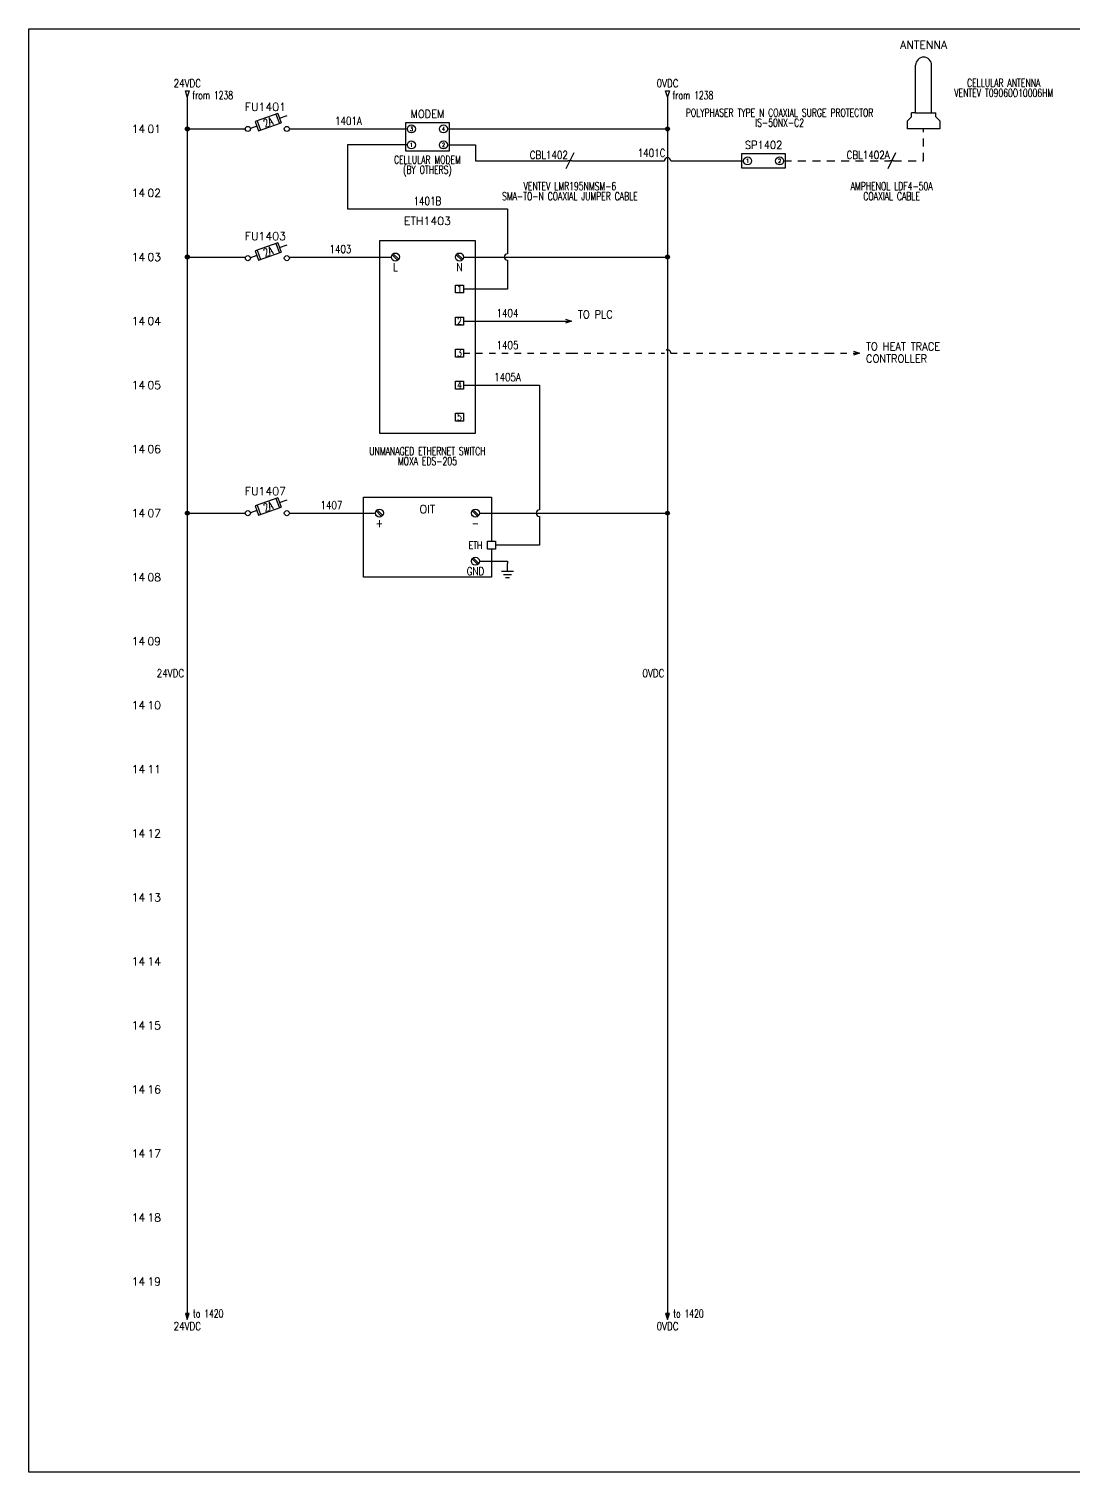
# Model space of a CAD drawing. Header units: inches. Extents: x 0 to 33.9, y 0 to 22.6.
# Drawn here: x 0.02 to 16.33, y 0.02 to 22.56 of the extents above; entities that cross this region are included whole.
import ezdxf
from ezdxf.enums import TextEntityAlignment as Align

# ---------------------------------------------------------------- set-up
doc = ezdxf.new("R2010")
doc.units = ezdxf.units.IN
doc.header["$MEASUREMENT"] = 0
doc.linetypes.add('HIDDEN', pattern=[0.2, 0.1, -0.1])
doc.linetypes.add('HIDDEN2', pattern=[0.1875, 0.125, -0.0625])
for name, color, linetype in [('DESC', 150, 'Continuous'), ('MISC', 7, 'Continuous'), ('SYMS', 7, 'Continuous'), ('TAGFIXED', 7, 'Continuous'), ('TAGS', 150, 'Continuous'), ('TERMS', 123, 'Continuous'), ('WIRENO', 72, 'Continuous'), ('WIREREF', 52, 'Continuous'), ('WIREREF_DEST', 52, 'Continuous'), ('WIRES', 7, 'Continuous'), ('XREF', 7, 'Continuous')]:
    doc.layers.add(name, color=color, linetype=linetype)
doc.layers.add('VIEWPORTS', color=10, linetype='Continuous', plot=False)
doc.styles.add('WD', font='romans.shx')

# ---------------------------------------------------------------- blocks, each defined once
blk = doc.blocks.new('WD_MLRH6')
at = {"style": 'WD'}
blk.add_attdef('SHEET', text='', height=0.125, dxfattribs=at).set_placement((-0.656, 0), align=Align.MIDDLE_RIGHT)
blk.add_attdef('RUNGFIRST', text='', height=0.125, dxfattribs=at).set_placement((-0.625, 0), align=Align.MIDDLE_LEFT)
at = {"style": 'WD', "flags": 1}
for tag, p in [('RUNGHORV', (-0.25, -0.127)), ('RUNGDIST', (-0.25, -0.2)), ('RUNGCNT', (-0.25, -0.237)), ('RUNGINC', (-0.25, -0.163)), ('WIRE-START', (-0.25, -0.356)), ('WIRE-GSUF', (-0.25, -0.396)), ('PH3SPACE', (-0.25, -0.437)), ('WIREMODE', (-0.25, -0.281)), ('WIREFMT', (-0.25, -0.321))]:
    blk.add_attdef(tag, text='', height=0.025, dxfattribs=at).set_placement(p, align=Align.RIGHT)
blk = doc.blocks.new('HA1D2')
blk.add_lwpolyline([(0, 0.094), (0.031, 0.094), (0, 0), (-0.031, 0.094), (0, 0.094)])
at = {"style": 'WD', "width": 0.8, "flags": 8}
blk.add_attdef('WIRENO', text='', height=0.125, dxfattribs=at).set_placement((0, 0.15), align=Align.CENTER)
at = {"style": 'WD', "flags": 1}
for tag, p in [('X8TERM01', (0, 0)), ('SIGCODE', (0.026, 0.066))]:
    blk.add_attdef(tag, p, '', height=0.01, dxfattribs=at)
at = {"style": 'WD', "width": 0.7}
for tag, p in [('XREF', (0.077, -0.037)), ('DESC1', (0.077, -0.206))]:
    blk.add_attdef(tag, p, '', height=0.125, dxfattribs=at)
blk = doc.blocks.new('WD_WNV')
at = {"linetype": 'Continuous', "style": 'WD', "width": 0.8}
blk.add_attdef('WIRENO', text='', height=0.125, dxfattribs=at).set_placement((-0.05, 0), align=Align.MIDDLE_RIGHT)
at = {"style": 'WD', "flags": 1}
for tag, p in [('W01USER', (-0.062, 0.094)), ('W02USER', (-0.062, 0.086)), ('W03USER', (-0.062, 0.078)), ('W04USER', (-0.062, 0.07)), ('W05USER', (-0.062, 0.062)), ('W06USER', (-0.062, 0.055)), ('W07USER', (-0.062, 0.047)), ('W08USER', (-0.062, 0.039)), ('W09USER', (-0.062, 0.031)), ('W10USER', (-0.062, 0.023))]:
    blk.add_attdef(tag, text='', height=0.005, dxfattribs=at).set_placement(p, align=Align.CENTER)
blk = doc.blocks.new('HA1S4')
for points in [[(0, 0), (-0.031, 0), (0, -0.094), (0.031, 0), (0, 0)], [(0.016, -0.011), (-0.016, -0.011), (0, -0.058), (0.016, -0.011)]]:
    blk.add_lwpolyline(points)
at = {"style": 'WD', "width": 0.7}
for tag, p in [('DESC1', (0.088, 0.113)), ('XREF', (0.088, -0.062))]:
    blk.add_attdef(tag, p, '', height=0.125, dxfattribs=at)
at = {"style": 'WD', "flags": 1}
for tag, p in [('X2TERM01', (0, 0)), ('SIGCODE', (0.035, -0.083))]:
    blk.add_attdef(tag, p, '', height=0.01, dxfattribs=at)
at = {"style": 'WD', "width": 0.8, "flags": 8}
blk.add_attdef('WIRENO', text='', height=0.125, dxfattribs=at).set_placement((0, -0.259), align=Align.CENTER)
blk = doc.blocks.new('HDV1TFL')
for p, q in [((0.344, 0.344), (-0.344, 0.344)), ((-0.344, 0.344), (-0.344, -0.094)), ((0.344, -0.094), (0.344, 0.344)), ((-0.344, -0.094), (0.344, -0.094))]:
    blk.add_line(p, q)
for centre in [(-0.25, 0.25), (0.25, 0.25), (-0.25, 0), (0.25, 0)]:
    blk.add_circle(centre, 0.0625)
at = {"style": 'WD'}
for tag, width, p in [('INST', 0.7, (0.006, 0.747)), ('LOC', 0.7, (0.006, 0.577)), ('TAG1', 0.9, (0, 0.421)), ('RATING2', 0.7, (0, 0.031)), ('DESC1', 0.7, (0, -0.293)), ('DESC2', 0.7, (0, -0.449)), ('XREF', 0.7, (0, -0.606))]:
    blk.add_attdef(tag, text='', height=0.125, dxfattribs=dict(at, width=width)).set_placement(p, align=Align.CENTER)
at = {"linetype": 'Continuous', "style": 'WD', "width": 0.8, "flags": 8}
for tag, p in [('TERM03', (-0.25, 0.25)), ('TERM04', (0.25, 0.25)), ('TERM01', (-0.25, 0)), ('TERM02', (0.25, 0))]:
    blk.add_attdef(tag, text='', height=0.0625, dxfattribs=at).set_placement(p, align=Align.MIDDLE)
at = {"style": 'WD', "flags": 1}
for tag, p in [('X4TERM03', (-0.312, 0.25)), ('X2TERM03', (-0.25, 0.312)), ('X2TERM04', (0.25, 0.312)), ('X1TERM04', (0.312, 0.25)), ('X4TERM01', (-0.312, 0)), ('X1TERM02', (0.312, 0)), ('X8TERM01', (-0.25, -0.062)), ('X8TERM02', (0.25, -0.062))]:
    blk.add_attdef(tag, p, '', height=0.0125, dxfattribs=at)
at = {"style": 'WD', "width": 0.7}
blk.add_attdef('RATING1', text='', height=0.125, dxfattribs=at).set_placement((0, 0.25), align=Align.MIDDLE)
at = {"linetype": 'Continuous', "style": 'WD', "flags": 9}
blk.add_attdef('ASSYCODE', text='', height=0.01, dxfattribs=at).set_placement((0, 0.328), align=Align.CENTER)
at = {"style": 'WD', "flags": 9}
blk.add_attdef('FAMILY', text='', height=0.01, dxfattribs=at).set_placement((-0.005, 0.389), align=Align.CENTER)
at = {"linetype": 'Continuous', "style": 'WD', "flags": 1}
for tag, p in [('MFG', (0, 0.359)), ('CAT', (0, 0.378))]:
    blk.add_attdef(tag, text='', height=0.01, dxfattribs=at).set_placement(p, align=Align.MIDDLE)
blk = doc.blocks.new('WDDOT')
for radius in [0.03, 0.0187, 0.00929]:
    blk.add_circle((0, 0), radius)
blk = doc.blocks.new('HDV1T6')
for p, q in [((0.344, 0.109), (-0.344, 0.109)), ((-0.344, 0.109), (-0.344, -0.109)), ((0.344, -0.109), (0.344, 0.109)), ((-0.344, -0.109), (0.344, -0.109))]:
    blk.add_line(p, q)
for centre in [(-0.25, 0), (0.25, 0)]:
    blk.add_circle(centre, 0.0625)
at = {"style": 'WD'}
for tag, width, p in [('INST', 0.7, (0.006, 0.669)), ('RATING2', 0.7, (0, 0.343)), ('LOC', 0.7, (0.006, 0.499)), ('TAG1', 0.9, (0, 0.187)), ('DESC1', 0.7, (0, -0.309)), ('DESC2', 0.7, (0, -0.465)), ('XREF', 0.7, (0, -0.621))]:
    blk.add_attdef(tag, text='', height=0.125, dxfattribs=dict(at, width=width)).set_placement(p, align=Align.CENTER)
at = {"linetype": 'Continuous', "style": 'WD', "width": 0.8, "flags": 8}
for tag, p in [('TERM01', (-0.25, 0)), ('TERM02', (0.25, 0))]:
    blk.add_attdef(tag, text='', height=0.0625, dxfattribs=at).set_placement(p, align=Align.MIDDLE)
at = {"style": 'WD', "flags": 1}
for tag, p in [('X4TERM01', (-0.312, 0)), ('X2TERM01', (-0.25, 0.062)), ('X2TERM02', (0.25, 0.062)), ('X1TERM02', (0.312, 0)), ('X8TERM01', (-0.25, -0.062)), ('X8TERM02', (0.25, -0.062))]:
    blk.add_attdef(tag, p, '', height=0.0125, dxfattribs=at)
at = {"style": 'WD', "width": 0.7}
blk.add_attdef('RATING1', text='', height=0.125, dxfattribs=at).set_placement((0, 0), align=Align.MIDDLE)
at = {"linetype": 'Continuous', "style": 'WD', "flags": 9}
blk.add_attdef('ASSYCODE', text='', height=0.01, dxfattribs=at).set_placement((0, 0.094), align=Align.CENTER)
at = {"style": 'WD', "flags": 9}
blk.add_attdef('FAMILY', text='', height=0.01, dxfattribs=at).set_placement((-0.005, 0.154), align=Align.CENTER)
at = {"linetype": 'Continuous', "style": 'WD', "flags": 1}
for tag, p in [('MFG', (0, 0.125)), ('CAT', (0, 0.144))]:
    blk.add_attdef(tag, text='', height=0.01, dxfattribs=at).set_placement(p, align=Align.MIDDLE)
blk = doc.blocks.new('HDV1_ANTENNA')
for p, q in [((-0.125, 0.25), (-0.125, 0.996)), ((0.125, 0.25), (0.125, 0.996)), ((-0.125, 0.25), (-0.188, 0.25)), ((-0.188, 0.188), (-0.188, 0.25)), ((-0.125, 0.25), (0.125, 0.25)), ((0.125, 0.25), (0.188, 0.25)), ((0.188, 0.188), (0.188, 0.25)), ((-0.188, 0.188), (-0.25, 0.125)), ((0.188, 0.188), (0.25, 0.125))]:
    blk.add_line(p, q)
blk.add_lwpolyline([(0.25, 0.125), (0.25, 0), (-0.25, 0), (-0.25, 0.125)])
blk.add_arc((0, 0.996), 0.125, 0, 180)
at = {"style": 'WD', "width": 0.7}
for tag, p in [('DESC1', (0, 1.906)), ('DESC2', (0, 1.75)), ('DESC3', (0, 1.602)), ('INST', (0.617, 0.482)), ('LOC', (0.617, 0.312)), ('XREF', (0.617, 0))]:
    blk.add_attdef(tag, text='', height=0.125, dxfattribs=at).set_placement(p, align=Align.CENTER)
at = {"style": 'WD'}
blk.add_attdef('TAG1', text='', height=0.125, dxfattribs=at).set_placement((0, 1.25), align=Align.CENTER)
at = {"style": 'WD', "flags": 9}
for tag, p in [('ASSYCODE', (-0.02, 0.571)), ('MFG', (-0.022, 0.589)), ('CAT', (-0.02, 0.608))]:
    blk.add_attdef(tag, text='', height=0.01, dxfattribs=at).set_placement(p, align=Align.CENTER)
at = {"style": 'WD'}
for tag, p, height, flags in [('FAMILY', (-0.045, 0.652), 0.01, 9), ('X8TERM01', (0, 0), 0.005, 1)]:
    blk.add_attdef(tag, p, '', height=height, dxfattribs=dict(at, flags=flags))
at = {"style": 'WD', "width": 0.8}
blk.add_attdef('TERM01', text='', height=0.125, dxfattribs=at).set_placement((-0.035, -0.015), align=Align.TOP_RIGHT)
blk = doc.blocks.new('HW01')
for p, q in [((0.062, 0.125), (-0.062, -0.125)), ((0.031, 0), (-0.031, 0))]:
    blk.add_line(p, q)
at = {"style": 'WD', "width": 0.7, "flags": 1}
for tag, p in [('INST', (0, 0.357)), ('LOC', (0, 0.188)), ('XREF', (0, -0.3)), ('DESC1', (0, -0.456)), ('DESC2', (0, -0.613))]:
    blk.add_attdef(tag, text='', height=0.125, dxfattribs=at).set_placement(p, align=Align.CENTER)
at = {"style": 'WD', "width": 0.8}
blk.add_attdef('TAG1', text='', height=0.125, dxfattribs=at).set_placement((-0.031, 0.031), align=Align.RIGHT)
at = {"style": 'WD', "flags": 1}
for tag, p in [('X4TERM01', (-0.031, 0)), ('X1TERM01', (0.031, 0))]:
    blk.add_attdef(tag, p, '', height=0.0125, dxfattribs=at)
at = {"linetype": 'Continuous', "style": 'WD', "flags": 9}
blk.add_attdef('ASSYCODE', text='', height=0.01, dxfattribs=at).set_placement((0.029, 0.042), align=Align.CENTER)
at = {"style": 'WD'}
for tag, p in [('X2LINK', (0, 0.125)), ('X8LINK', (0, -0.125))]:
    blk.add_attdef(tag, p, '', height=0.01, dxfattribs=at)
at = {"style": 'WD', "flags": 9}
blk.add_attdef('FAMILY', text='', height=0.01, dxfattribs=at).set_placement((0.023, 0.118), align=Align.CENTER)
at = {"style": 'WD', "width": 0.8}
blk.add_attdef('RATING1', (0.094, 0.031), '', height=0.125, dxfattribs=at)
at = {"style": 'WD', "width": 0.8, "flags": 1}
blk.add_attdef('MFG', text='', height=0.0938, dxfattribs=at).set_placement((-0.125, -0.031), align=Align.TOP_RIGHT)
blk.add_attdef('CAT', text='', height=0.0938, dxfattribs=at).set_placement((0.031, -0.031), align=Align.TOP_LEFT)
blk = doc.blocks.new('HETH1_5PORT')
for p, q in [((-0.052, 0.035), (0.035, -0.052)), ((-0.035, 0.052), (0.052, -0.035)), ((0.948, 0.035), (1.035, -0.052)), ((0.965, 0.052), (1.052, -0.035)), ((0.938, -0.438), (1.062, -0.438)), ((0.938, -0.562), (0.938, -0.438)), ((1.062, -0.438), (1.062, -0.562)), ((1.062, -0.562), (0.938, -0.562)), ((0.938, -0.938), (1.062, -0.938)), ((0.938, -1.062), (0.938, -0.938)), ((1.062, -1.062), (0.938, -1.062)), ((1.062, -0.938), (1.062, -1.062)), ((0.938, -1.438), (1.062, -1.438)), ((0.938, -1.562), (0.938, -1.438)), ((1.062, -1.562), (0.938, -1.562)), ((1.062, -1.438), (1.062, -1.562)), ((0.938, -1.938), (1.062, -1.938)), ((0.938, -2.062), (0.938, -1.938)), ((1.062, -1.938), (1.062, -2.062)), ((1.062, -2.062), (0.938, -2.062)), ((0.938, -2.438), (1.062, -2.438)), ((0.938, -2.562), (0.938, -2.438)), ((1.062, -2.438), (1.062, -2.562)), ((1.062, -2.562), (0.938, -2.562))]:
    blk.add_line(p, q)
blk.add_lwpolyline([(-0.25, -2.75), (1.25, -2.75), (1.25, 0.25), (-0.25, 0.25)], close=True)
for centre in [(0, 0), (1, 0)]:
    blk.add_circle(centre, 0.0625)
at = {"style": 'WD', "width": 0.7}
for tag, p in [('DESC1', (0.5, 1.156)), ('DESC2', (0.5, 1)), ('DESC3', (0.5, 0.852)), ('INST', (0.5, -3.018)), ('LOC', (0.5, -3.188)), ('XREF', (0.5, -3.469))]:
    blk.add_attdef(tag, text='', height=0.125, dxfattribs=at).set_placement(p, align=Align.CENTER)
at = {"style": 'WD'}
blk.add_attdef('TAG1', text='', height=0.125, dxfattribs=at).set_placement((0.5, 0.5), align=Align.CENTER)
for tag, p, flags in [('X4TERM01', (-0.062, 0), 1), ('X1TERM02', (1.062, 0), 1), ('X1TERM03', (1.062, -0.5), 1), ('X1TERM04', (1.062, -1), 1), ('X1TERM05', (1.062, -1.5), 1), ('FAMILY', (0.205, -1.848), 9), ('X1TERM06', (1.062, -2), 1), ('X1TERM07', (1.062, -2.5), 1)]:
    blk.add_attdef(tag, p, '', height=0.01, dxfattribs=dict(at, flags=flags))
at = {"style": 'WD', "width": 0.8}
for tag, p in [('TERM01', (0, -0.094)), ('TERM02', (1, -0.094)), ('X4TERMDESC01', (0.301, -0.256)), ('X1TERMDESC02', (1.315, -0.256))]:
    blk.add_attdef(tag, text='', height=0.125, dxfattribs=at).set_placement(p, align=Align.TOP_CENTER)
for tag, p in [('TERM03', (1, -0.5)), ('X1TERMDESC03', (1.278, -0.643)), ('TERM04', (1, -1)), ('X1TERMDESC04', (1.28, -1.143)), ('TERM05', (1, -1.5)), ('X1TERMDESC05', (1.278, -1.643)), ('TERM06', (1, -2)), ('X1TERMDESC06', (1.278, -2.143)), ('TERM07', (1, -2.5)), ('X1TERMDESC07', (1.278, -2.643))]:
    blk.add_attdef(tag, text='', height=0.11, dxfattribs=at).set_placement(p, align=Align.MIDDLE)
at = {"style": 'WD', "flags": 9}
for tag, p in [('ASSYCODE', (0.23, -1.929)), ('MFG', (0.228, -1.911)), ('CAT', (0.23, -1.892))]:
    blk.add_attdef(tag, text='', height=0.01, dxfattribs=at).set_placement(p, align=Align.CENTER)
blk = doc.blocks.new('HPLC1_OIT')
for p, q in [((-0.052, 0.035), (0.035, -0.052)), ((-0.035, 0.052), (0.052, -0.035)), ((1.448, 0.035), (1.535, -0.052)), ((1.465, 0.052), (1.552, -0.035)), ((1.688, -0.438), (1.812, -0.438)), ((1.688, -0.562), (1.688, -0.438)), ((1.812, -0.438), (1.812, -0.562)), ((1.812, -0.562), (1.688, -0.562)), ((1.448, -0.715), (1.535, -0.802)), ((1.465, -0.698), (1.552, -0.785))]:
    blk.add_line(p, q)
blk.add_lwpolyline([(1.75, -0.562), (1.75, -1), (-0.25, -1), (-0.25, 0.25), (1.75, 0.25), (1.75, -0.438)])
for centre in [(0, 0), (1.5, 0), (1.5, -0.75)]:
    blk.add_circle(centre, 0.0625)
at = {"style": 'WD', "width": 0.7}
for tag, p in [('DESC1', (0.75, 0.75)), ('DESC2', (0.75, 0.5)), ('DESC3', (0.75, 0.25)), ('XREF', (-0.5, -0.5)), ('LOC', (0.75, -1)), ('INST', (0.75, -1.25))]:
    blk.add_attdef(tag, text='', height=0.125, dxfattribs=at).set_placement(p, align=Align.CENTER)
at = {"style": 'WD'}
for tag, p, flags in [('X4TERM01', (-0.062, 0), 1), ('X1TERM02', (1.562, 0), 1), ('FAMILY', (1, -0.5), 9), ('X1TERM04', (1.812, -0.5), 1), ('X1TERM03', (1.562, -0.75), 1)]:
    blk.add_attdef(tag, p, '', height=0.01, dxfattribs=dict(at, flags=flags))
blk.add_attdef('TAG1', text='', height=0.125, dxfattribs=at).set_placement((0.75, 0), align=Align.CENTER)
at = {"style": 'WD', "width": 0.8}
for tag, p in [('TERM01', (0, -0.094)), ('TERM02', (1.5, -0.094)), ('X4TERMDESC01', (0.301, -0.256)), ('X1TERMDESC02', (1.815, -0.256)), ('TERM03', (1.5, -0.844)), ('X1TERMDESC03', (1.815, -1.006))]:
    blk.add_attdef(tag, text='', height=0.125, dxfattribs=at).set_placement(p, align=Align.TOP_CENTER)
at = {"style": 'WD', "flags": 9}
for tag, p in [('MFG', (0.75, -0.25)), ('ASSYCODE', (1, -0.25)), ('CAT', (0.75, -0.5))]:
    blk.add_attdef(tag, text='', height=0.01, dxfattribs=at).set_placement(p, align=Align.CENTER)
at = {"style": 'WD', "width": 0.8}
for tag, p in [('TERM04', (1.5, -0.5)), ('X1TERMDESC04', (1.78, -0.643))]:
    blk.add_attdef(tag, text='', height=0.11, dxfattribs=at).set_placement(p, align=Align.MIDDLE)
blk = doc.blocks.new('VGND2')
for p, q in [((0, -0.125), (0, 0)), ((0.09375, -0.125), (-0.09375, -0.125)), ((-0.0625, -0.171875), (0.0625, -0.171875)), ((-0.03125, -0.21875), (0.03125, -0.21875))]:
    blk.add_line(p, q)
at = {"style": 'WD', "flags": 1}
for tag in ['ASSYCODE', 'X2TERM01', 'CAT', 'FAMILY', 'MFG']:
    blk.add_attdef(tag, (0, 0), '', height=0.01, dxfattribs=at)
at = {"style": 'WD', "width": 0.8}
for tag, p in [('INST', (0.15625, 0.125)), ('LOC', (0.15625, -0.03125)), ('TAG1', (0.15625, -0.1875)), ('DESC1', (0.15625, -0.34375)), ('DESC2', (0.15625, -0.5))]:
    blk.add_attdef(tag, text='', height=0.125, dxfattribs=at).set_placement(p, align=Align.MIDDLE_LEFT)
blk = doc.blocks.new('HDS11FR')
for p, q in [((0.163, 0.241), (-0.19, 0.116)), ((0.134, 0.231), (0.187, 0.084)), ((0.163, 0.241), (0.216, 0.094)), ((-0.164, 0.042), (-0.264, 0.006)), ((-0.19, 0.116), (-0.137, -0.032)), ((-0.16, 0.126), (-0.108, -0.021)), ((-0.137, -0.032), (0.216, 0.094)), ((0.19, 0.168), (0.307, 0.21))]:
    blk.add_line(p, q)
at = {"linetype": 'Continuous'}
for centre in [(-0.304, 0), (0.304, 0)]:
    blk.add_circle(centre, 0.04, dxfattribs=at)
at = {"style": 'WD', "width": 0.7}
for tag, p in [('INST', (-0.031, 0.607)), ('LOC', (-0.031, 0.438))]:
    blk.add_attdef(tag, text='', height=0.125, dxfattribs=at).set_placement(p, align=Align.CENTER)
at = {"style": 'WD'}
blk.add_attdef('TAG1', text='', height=0.125, dxfattribs=at).set_placement((-0.031, 0.281), align=Align.CENTER)
at = {"style": 'WD', "width": 0.7}
blk.add_attdef('RATING1', text='', height=0.125, rotation=19.6202, dxfattribs=at).set_placement((0.013, 0.105), align=Align.MIDDLE_CENTER)
at = {"style": 'WD'}
for tag, p in [('X2LINK', (0, 0.406)), ('X8LINK', (0, -0.109))]:
    blk.add_attdef(tag, p, '', height=0.01, dxfattribs=at)
for tag, p, height, flags in [('FAMILY', (0.098, 0.264), 0.01, 9), ('X4TERM01', (-0.344, 0), 0.0125, 1), ('CONTACT', (0.098, 0.188), 0.01, 9), ('X1TERM02', (0.344, 0), 0.0125, 1)]:
    blk.add_attdef(tag, p, '', height=height, dxfattribs=dict(at, flags=flags))
at = {"linetype": 'Continuous', "style": 'WD', "flags": 9}
for tag, p in [('MFG', (0.126, 0.228)), ('CAT', (0.126, 0.247)), ('ASSYCODE', (0.124, 0.206))]:
    blk.add_attdef(tag, text='', height=0.01, dxfattribs=at).set_placement(p, align=Align.CENTER)
at = {"linetype": 'Continuous', "style": 'WD', "flags": 8}
blk.add_attdef('TERM01', text='', height=0.125, dxfattribs=at).set_placement((-0.406, -0.016), align=Align.TOP_RIGHT)
blk.add_attdef('TERM02', text='', height=0.125, dxfattribs=at).set_placement((0.406, -0.016), align=Align.TOP_LEFT)
blk = doc.blocks.new('WD_WNH')
at = {"linetype": 'Continuous', "style": 'WD', "width": 0.8}
blk.add_attdef('WIRENO', text='', height=0.125, dxfattribs=at).set_placement((0, 0.062), align=Align.CENTER)
at = {"style": 'WD', "flags": 1}
for tag, p in [('W01USER', (0, 0.078)), ('W02USER', (0, 0.07)), ('W03USER', (0, 0.062)), ('W04USER', (0, 0.055)), ('W05USER', (0, 0.047)), ('W06USER', (0, 0.039)), ('W07USER', (0, 0.031)), ('W08USER', (0, 0.023)), ('W09USER', (0, 0.016)), ('W10USER', (0, 0.008))]:
    blk.add_attdef(tag, text='', height=0.005, dxfattribs=at).set_placement(p, align=Align.CENTER)
blk = doc.blocks.new('HA1X1')
for p, q in [((-0.09375, 0.03125), (0, 0)), ((0, 0), (-0.09375, -0.03125))]:
    blk.add_line(p, q)
at = {"style": 'WD', "flags": 1}
blk.add_attdef('X4TERM01', (0, 0), '', height=0.01, dxfattribs=at)
at = {"style": 'WD', "width": 0.9}
blk.add_attdef('DESC1', (0.1, 0.0406), '', height=0.125, dxfattribs=at)
blk.add_attdef('DESC2', text='', height=0.125, dxfattribs=at).set_placement((0.1, -0.025), align=Align.TOP_LEFT)

msp = doc.modelspace()

# ---------------------------------------------------------------- linework, layer by layer
at = {"layer": 'VIEWPORTS'}
msp.add_lwpolyline([(0.025, 22.562), (33.888, 22.562), (33.888, 0.025), (0.025, 0.025)], close=True, dxfattribs=at)
at = {"layer": 'WIRES'}
for p, q in [((2.5, 21.5), (2.5, 2.5)), ((10, 21.5), (10, 2.5)), ((2.5, 21), (3.406, 21)), ((4.094, 21), (5.938, 21)), ((6.562, 21), (10, 21)), ((5.938, 20.75), (5, 20.75)), ((5, 20.75), (5, 19.75)), ((6.562, 20.75), (7, 20.75)), ((7, 20.75), (7, 20.5)), ((7, 20.5), (8.444, 20.5)), ((8.506, 20.5), (9.95, 20.5)), ((10.05, 20.5), (11.188, 20.5)), ((5, 19.75), (7.5, 19.75)), ((7.5, 19.75), (7.5, 19.05)), ((2.5, 19), (3.406, 19)), ((4.094, 19), (5.688, 19)), ((6.812, 19), (10, 19)), ((7.5, 18.95), (7.5, 18.5)), ((7.5, 18.5), (6.812, 18.5)), ((6.812, 18), (8.5, 18)), ((6.812, 17), (8, 17)), ((8, 17), (8, 15.05)), ((2.5, 15), (3.406, 15)), ((4.094, 15), (5.438, 15)), ((7.062, 15), (10, 15)), ((8, 14.95), (8, 14.5)), ((8, 14.5), (7.312, 14.5)), ((7.062, 14.25), (7.5, 14.25)), ((7.5, 14.25), (7.5, 14.213))]:
    msp.add_line(p, q, dxfattribs=at)
at = {"layer": 'WIRES', "linetype": 'HIDDEN2'}
for p, q in [((14, 20.5), (14, 21)), ((11.812, 20.5), (13.469, 20.5)), ((13.531, 20.5), (14, 20.5))]:
    msp.add_line(p, q, dxfattribs=at)
at = {"layer": 'WIRES', "linetype": 'HIDDEN'}
for p, q in [((6.812, 17.5), (8.5, 17.5)), ((8.5, 17.5), (9.95, 17.5)), ((10.05, 17.5), (12.5, 17.5)), ((12.5, 17.5), (13, 17.5))]:
    msp.add_line(p, q, dxfattribs=at)
at = {"layer": 'WIRES'}
for centre, start, end in [((10, 20.5), 0, 180), ((7.5, 19), 90, 270), ((8, 15), 90, 270)]:
    msp.add_arc(centre, 0.05, start, end, dxfattribs=at)
at = {"layer": 'WIRES', "linetype": 'HIDDEN'}
msp.add_arc((10, 17.5), 0.05, 0, 180, dxfattribs=at)

# ---------------------------------------------------------------- block references
msp.add_blockref('WD_MLRH6', (2.5, 21)).add_auto_attribs({'RUNGFIRST': '01', 'SHEET': '14'})
at = {"layer": 'SYMS'}
ref = msp.add_blockref('HDV1_ANTENNA', (14, 21), dxfattribs=at)
ref.add_attrib('TAG1F', 'ANTENNA', dxfattribs={"layer": 'TAGFIXED', "height": 0.125, "style": 'WD'}).set_placement((14, 22.25), align=Align.CENTER)
ref.add_attrib('DESC1', 'CELLULAR ANTENNA', dxfattribs={"layer": 'DESC', "height": 0.125, "style": 'WD', "width": 0.7}).set_placement((15.25, 21.656), align=Align.CENTER)
ref.add_attrib('DESC2', 'VENTEV T09060O10006HM', dxfattribs={"layer": 'DESC', "height": 0.125, "style": 'WD', "width": 0.7}).set_placement((15.25, 21.5), align=Align.CENTER)
ref = msp.add_blockref('HA1D2', (2.5, 21.5), dxfattribs=at)
ref.add_attrib('WIRENO', '24VDC', dxfattribs={"layer": 'WIREREF_DEST', "height": 0.125, "style": 'WD', "width": 0.8, "flags": 8}).set_placement((2.5, 21.65), align=Align.CENTER)
ref.add_attrib('XREF', 'from 1238', (2.577, 21.463), dxfattribs={"layer": 'XREF', "height": 0.125, "style": 'WD', "width": 0.7})
ref = msp.add_blockref('HA1D2', (10, 21.5), dxfattribs=at)
ref.add_attrib('WIRENO', '0VDC', dxfattribs={"layer": 'WIREREF_DEST', "height": 0.125, "style": 'WD', "width": 0.8, "flags": 8}).set_placement((10, 21.65), align=Align.CENTER)
ref.add_attrib('XREF', 'from 1238', (10.077, 21.463), dxfattribs={"layer": 'XREF', "height": 0.125, "style": 'WD', "width": 0.7})
ref = msp.add_blockref('HDS11FR', (3.75, 21), dxfattribs=at)
ref.add_attrib('RATING1', '2A', dxfattribs={"layer": 'MISC', "height": 0.125, "rotation": 19.6202, "style": 'WD', "width": 0.7}).set_placement((3.763, 21.105), align=Align.MIDDLE_CENTER)
ref.add_attrib('TAG1', 'FU1401', dxfattribs={"layer": 'TAGS', "height": 0.125, "style": 'WD'}).set_placement((3.719, 21.281), align=Align.CENTER)
ref = msp.add_blockref('HDV1TFL', (6.25, 20.75), dxfattribs=at)
ref.add_attrib('TERM03', '3', dxfattribs={"layer": 'TERMS', "linetype": 'Continuous', "height": 0.0625, "style": 'WD', "width": 0.8, "flags": 8}).set_placement((6, 21), align=Align.MIDDLE)
ref.add_attrib('DESC1', 'CELLULAR MODEM', dxfattribs={"layer": 'DESC', "height": 0.125, "style": 'WD', "width": 0.7}).set_placement((6.25, 20.457), align=Align.CENTER)
ref.add_attrib('DESC2', '(BY OTHERS)', dxfattribs={"layer": 'DESC', "height": 0.125, "style": 'WD', "width": 0.7}).set_placement((6.25, 20.301), align=Align.CENTER)
ref.add_attrib('TERM04', '4', dxfattribs={"layer": 'TERMS', "linetype": 'Continuous', "height": 0.0625, "style": 'WD', "width": 0.8, "flags": 8}).set_placement((6.5, 21), align=Align.MIDDLE)
ref.add_attrib('TERM02', '2', dxfattribs={"layer": 'TERMS', "linetype": 'Continuous', "height": 0.0625, "style": 'WD', "width": 0.8, "flags": 8}).set_placement((6.5, 20.75), align=Align.MIDDLE)
ref.add_attrib('TERM01', '1', dxfattribs={"layer": 'TERMS', "linetype": 'Continuous', "height": 0.0625, "style": 'WD', "width": 0.8, "flags": 8}).set_placement((6, 20.75), align=Align.MIDDLE)
ref.add_attrib('TAG1F', 'MODEM', dxfattribs={"layer": 'TAGFIXED', "height": 0.125, "style": 'WD', "width": 0.9}).set_placement((6.25, 21.171), align=Align.CENTER)
ref = msp.add_blockref('HDV1T6', (11.5, 20.5), dxfattribs=at)
ref.add_attrib('DESC1', 'POLYPHASER TYPE N COAXIAL SURGE PROTECTOR', dxfattribs={"layer": 'DESC', "height": 0.125, "style": 'WD', "width": 0.7}).set_placement((11.75, 21.191), align=Align.CENTER)
ref.add_attrib('DESC2', 'IS-50NX-C2', dxfattribs={"layer": 'DESC', "height": 0.125, "style": 'WD', "width": 0.7}).set_placement((11.75, 21.035), align=Align.CENTER)
ref.add_attrib('TERM02', '2', dxfattribs={"layer": 'TERMS', "linetype": 'Continuous', "height": 0.0625, "style": 'WD', "width": 0.8, "flags": 8}).set_placement((11.75, 20.5), align=Align.MIDDLE)
ref.add_attrib('TERM01', '1', dxfattribs={"layer": 'TERMS', "linetype": 'Continuous', "height": 0.0625, "style": 'WD', "width": 0.8, "flags": 8}).set_placement((11.25, 20.5), align=Align.MIDDLE)
ref.add_attrib('TAG1', 'SP1402', dxfattribs={"layer": 'TAGS', "height": 0.125, "style": 'WD', "width": 0.9}).set_placement((11.5, 20.687), align=Align.CENTER)
for name, p in [('WDDOT', (2.5, 21)), ('WDDOT', (10, 21)), ('WDDOT', (2.5, 19)), ('WDDOT', (10, 19)), ('WDDOT', (2.5, 15)), ('WDDOT', (10, 15)), ('VGND2', (7.5, 14.213))]:
    msp.add_blockref(name, p, dxfattribs=at)
ref = msp.add_blockref('HW01', (8.475, 20.5), dxfattribs=at)
ref.add_attrib('DESC2', 'SMA-TO-N COAXIAL JUMPER CABLE', dxfattribs={"layer": 'DESC', "height": 0.125, "style": 'WD', "width": 0.7}).set_placement((8.475, 19.887), align=Align.CENTER)
ref.add_attrib('DESC1', 'VENTEV LMR195NMSM-6', dxfattribs={"layer": 'DESC', "height": 0.125, "style": 'WD', "width": 0.7}).set_placement((8.475, 20.044), align=Align.CENTER)
ref.add_attrib('TAG1', 'CBL1402', dxfattribs={"layer": 'TAGS', "height": 0.125, "style": 'WD', "width": 0.8}).set_placement((8.444, 20.531), align=Align.RIGHT)
ref = msp.add_blockref('HW01', (13.5, 20.5), dxfattribs=at)
ref.add_attrib('DESC2', 'COAXIAL CABLE', dxfattribs={"layer": 'DESC', "height": 0.125, "style": 'WD', "width": 0.7}).set_placement((13.5, 19.887), align=Align.CENTER)
ref.add_attrib('DESC1', 'AMPHENOL LDF4-50A', dxfattribs={"layer": 'DESC', "height": 0.125, "style": 'WD', "width": 0.7}).set_placement((13.5, 20.044), align=Align.CENTER)
ref.add_attrib('TAG1', 'CBL1402A', dxfattribs={"layer": 'TAGS', "height": 0.125, "style": 'WD', "width": 0.8}).set_placement((13.469, 20.531), align=Align.RIGHT)
ref = msp.add_blockref('HETH1_5PORT', (5.75, 19), dxfattribs=at)
ref.add_attrib('TERM01', 'L', dxfattribs={"layer": 'TERMS', "height": 0.125, "style": 'WD', "width": 0.8}).set_placement((5.75, 18.906), align=Align.TOP_CENTER)
ref.add_attrib('TERM02', 'N', dxfattribs={"layer": 'TERMS', "height": 0.125, "style": 'WD', "width": 0.8}).set_placement((6.75, 18.906), align=Align.TOP_CENTER)
ref.add_attrib('TERM03', '1', dxfattribs={"layer": 'TERMS', "height": 0.11, "style": 'WD', "width": 0.8}).set_placement((6.75, 18.5), align=Align.MIDDLE)
ref.add_attrib('TERM04', '2', dxfattribs={"layer": 'TERMS', "height": 0.11, "style": 'WD', "width": 0.8}).set_placement((6.75, 18), align=Align.MIDDLE)
ref.add_attrib('TERM05', '3', dxfattribs={"layer": 'TERMS', "height": 0.11, "style": 'WD', "width": 0.8}).set_placement((6.75, 17.5), align=Align.MIDDLE)
ref.add_attrib('TERM06', '4', dxfattribs={"layer": 'TERMS', "height": 0.11, "style": 'WD', "width": 0.8}).set_placement((6.75, 17), align=Align.MIDDLE)
ref.add_attrib('TERM07', '5', dxfattribs={"layer": 'TERMS', "height": 0.11, "style": 'WD', "width": 0.8}).set_placement((6.75, 16.5), align=Align.MIDDLE)
ref.add_attrib('TAG1', 'ETH1403', dxfattribs={"layer": 'TAGS', "height": 0.125, "style": 'WD'}).set_placement((6.25, 19.5), align=Align.CENTER)
ref.add_attrib('DESC1', 'UNMANAGED ETHERNET SWITCH', dxfattribs={"layer": 'DESC', "height": 0.125, "style": 'WD', "width": 0.7}).set_placement((6.25, 15.906), align=Align.CENTER)
ref.add_attrib('DESC2', 'MOXA EDS-205', dxfattribs={"layer": 'DESC', "height": 0.125, "style": 'WD', "width": 0.7}).set_placement((6.25, 15.75), align=Align.CENTER)
ref = msp.add_blockref('HDS11FR', (3.75, 18.982), dxfattribs=at)
ref.add_attrib('RATING1', '2A', dxfattribs={"layer": 'MISC', "height": 0.125, "rotation": 19.6202, "style": 'WD', "width": 0.7}).set_placement((3.763, 19.087), align=Align.MIDDLE_CENTER)
ref.add_attrib('TAG1', 'FU1403', dxfattribs={"layer": 'TAGS', "height": 0.125, "style": 'WD'}).set_placement((3.719, 19.263), align=Align.CENTER)
ref = msp.add_blockref('HA1X1', (8.5, 18), dxfattribs=at)
ref.add_attrib('DESC1', 'TO PLC', (8.6, 18.041), dxfattribs={"layer": 'DESC', "height": 0.125, "style": 'WD', "width": 0.9})
ref = msp.add_blockref('HA1X1', (13, 17.5), dxfattribs=at)
ref.add_attrib('DESC2', 'CONTROLLER', dxfattribs={"layer": 'DESC', "height": 0.125, "style": 'WD', "width": 0.9}).set_placement((13.1, 17.475), align=Align.TOP_LEFT)
ref.add_attrib('DESC1', 'TO HEAT TRACE', (13.1, 17.541), dxfattribs={"layer": 'DESC', "height": 0.125, "style": 'WD', "width": 0.9})
ref = msp.add_blockref('HDS11FR', (3.75, 15), dxfattribs=at)
ref.add_attrib('RATING1', '2A', dxfattribs={"layer": 'MISC', "height": 0.125, "rotation": 19.6202, "style": 'WD', "width": 0.7}).set_placement((3.763, 15.105), align=Align.MIDDLE_CENTER)
ref.add_attrib('TAG1', 'FU1407', dxfattribs={"layer": 'TAGS', "height": 0.125, "style": 'WD'}).set_placement((3.719, 15.281), align=Align.CENTER)
ref = msp.add_blockref('HPLC1_OIT', (5.5, 15), dxfattribs=at)
ref.add_attrib('TAG1F', 'OIT', dxfattribs={"layer": 'TAGFIXED', "height": 0.125, "style": 'WD'}).set_placement((6.25, 15), align=Align.CENTER)
ref.add_attrib('TERM01', '+', dxfattribs={"layer": 'TERMS', "height": 0.125, "style": 'WD', "width": 0.8}).set_placement((5.5, 14.906), align=Align.TOP_CENTER)
ref.add_attrib('TERM02', '-', dxfattribs={"layer": 'TERMS', "height": 0.125, "style": 'WD', "width": 0.8}).set_placement((7, 14.906), align=Align.TOP_CENTER)
ref.add_attrib('TERM03', 'GND', dxfattribs={"layer": 'TERMS', "height": 0.125, "style": 'WD', "width": 0.8}).set_placement((7, 14.156), align=Align.TOP_CENTER)
ref.add_attrib('TERM04', 'ETH', dxfattribs={"layer": 'TERMS', "height": 0.11, "style": 'WD', "width": 0.8}).set_placement((7, 14.5), align=Align.MIDDLE)
ref = msp.add_blockref('HA1S4', (2.5, 2.5), dxfattribs=at)
ref.add_attrib('WIRENO', '24VDC', dxfattribs={"layer": 'WIREREF', "height": 0.125, "style": 'WD', "width": 0.8, "flags": 8}).set_placement((2.5, 2.241), align=Align.CENTER)
ref.add_attrib('XREF', 'to 1420', (2.587, 2.438), dxfattribs={"layer": 'XREF', "height": 0.125, "style": 'WD', "width": 0.7})
ref = msp.add_blockref('HA1S4', (10, 2.5), dxfattribs=at)
ref.add_attrib('WIRENO', '0VDC', dxfattribs={"layer": 'WIREREF', "height": 0.125, "style": 'WD', "width": 0.8, "flags": 8}).set_placement((10, 2.241), align=Align.CENTER)
ref.add_attrib('XREF', 'to 1420', (10.088, 2.438), dxfattribs={"layer": 'XREF', "height": 0.125, "style": 'WD', "width": 0.7})
at = {"layer": 'WIRENO'}
ref = msp.add_blockref('WD_WNH', (5.016, 21), dxfattribs=at)
ref.add_attrib('WIRENO', '1401A', dxfattribs={"linetype": 'Continuous', "height": 0.125, "style": 'WD', "width": 0.8}).set_placement((5.016, 21.062), align=Align.CENTER)
ref = msp.add_blockref('WD_WNH', (9.75, 20.5), dxfattribs=at)
ref.add_attrib('WIRENO', '1401C', dxfattribs={"linetype": 'Continuous', "height": 0.125, "style": 'WD', "width": 0.8}).set_placement((9.75, 20.562), align=Align.CENTER)
ref = msp.add_blockref('WD_WNH', (6.25, 19.75), dxfattribs=at)
ref.add_attrib('WIRENO', '1401B', dxfattribs={"linetype": 'Continuous', "height": 0.125, "style": 'WD', "width": 0.8}).set_placement((6.25, 19.812), align=Align.CENTER)
ref = msp.add_blockref('WD_WNH', (4.891, 19), dxfattribs=at)
ref.add_attrib('WIRENO', '1403', dxfattribs={"linetype": 'Continuous', "height": 0.125, "style": 'WD', "width": 0.8}).set_placement((4.891, 19.062), align=Align.CENTER)
ref = msp.add_blockref('WD_WNH', (7.5, 18), dxfattribs=at)
ref.add_attrib('WIRENO', '1404', dxfattribs={"linetype": 'Continuous', "height": 0.125, "style": 'WD', "width": 0.8}).set_placement((7.5, 18.062), align=Align.CENTER)
ref = msp.add_blockref('WD_WNH', (7.5, 17.5), dxfattribs=at)
ref.add_attrib('WIRENO', '1405', dxfattribs={"linetype": 'Continuous', "height": 0.125, "style": 'WD', "width": 0.8}).set_placement((7.5, 17.562), align=Align.CENTER)
ref = msp.add_blockref('WD_WNH', (7.5, 17), dxfattribs=at)
ref.add_attrib('WIRENO', '1405A', dxfattribs={"linetype": 'Continuous', "height": 0.125, "style": 'WD', "width": 0.8}).set_placement((7.5, 17.062), align=Align.CENTER)
ref = msp.add_blockref('WD_WNH', (4.75, 15), dxfattribs=at)
ref.add_attrib('WIRENO', '1407', dxfattribs={"linetype": 'Continuous', "height": 0.125, "style": 'WD', "width": 0.8}).set_placement((4.75, 15.062), align=Align.CENTER)
ref = msp.add_blockref('WD_WNV', (2.5, 12.5), dxfattribs=at)
ref.add_attrib('WIRENO', '24VDC', dxfattribs={"linetype": 'Continuous', "height": 0.125, "style": 'WD', "width": 0.8}).set_placement((2.45, 12.5), align=Align.MIDDLE_RIGHT)
ref = msp.add_blockref('WD_WNV', (10, 12.5), dxfattribs=at)
ref.add_attrib('WIRENO', '0VDC', dxfattribs={"linetype": 'Continuous', "height": 0.125, "style": 'WD', "width": 0.8}).set_placement((9.95, 12.5), align=Align.MIDDLE_RIGHT)

# ---------------------------------------------------------------- texts
at = {"style": 'WD'}
for p in [(1.844, 20), (1.844, 19), (1.844, 18), (1.844, 17), (1.844, 16), (1.844, 15), (1.844, 14), (1.844, 13), (1.844, 12), (1.844, 11), (1.844, 10), (1.844, 9), (1.844, 8), (1.844, 7), (1.844, 6), (1.844, 5), (1.844, 4), (1.844, 3)]:
    msp.add_text('14', height=0.125, dxfattribs=at).set_placement(p, align=Align.MIDDLE_RIGHT)
for s, p in [('02', (1.875, 20)), ('03', (1.875, 19)), ('04', (1.875, 18)), ('05', (1.875, 17)), ('06', (1.875, 16)), ('07', (1.875, 15)), ('08', (1.875, 14)), ('09', (1.875, 13)), ('10', (1.875, 12)), ('11', (1.875, 11)), ('12', (1.875, 10)), ('13', (1.875, 9)), ('14', (1.875, 8)), ('15', (1.875, 7)), ('16', (1.875, 6)), ('17', (1.875, 5)), ('18', (1.875, 4)), ('19', (1.875, 3))]:
    msp.add_text(s, height=0.125, dxfattribs=at).set_placement(p, align=Align.MIDDLE_LEFT)

doc.saveas('drawing.dxf')
